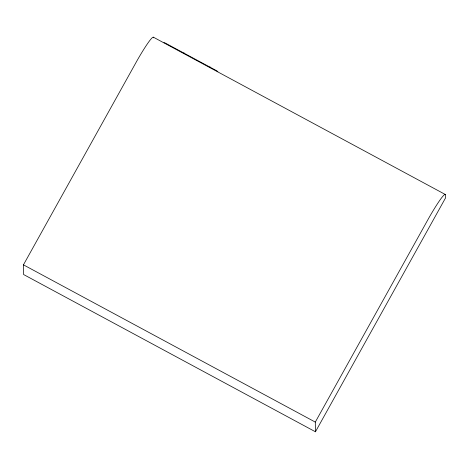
<?xml version="1.0" encoding="UTF-8"?>
<svg xmlns="http://www.w3.org/2000/svg" width="469" height="469" viewBox="0 0 469 469"><rect width="100%" height="100%" fill="white"/><g stroke="black" fill="none" stroke-linecap="round" stroke-linejoin="round"><path stroke-width="0.7" d="M315.449 431.785L315.297 422.094L429.287 217.211A39.718 3.441 -61.7 0 1 445.503 195.069L445.55 197.906L315.449 431.785L23.602 274.529L23.45 264.838L137.44 59.95A39.718 3.441 -61.7 0 1 153.656 37.813M183.596 53.419L183.866 52.938L184.417 53.232L184.153 53.718M209.625 67.442L209.895 66.961L210.446 67.26L210.182 67.741M153.433 37.215L445.28 194.471M23.45 264.838L315.297 422.094M217.862 71.751A2.099 0.322 29.1 0 0 216.016 70.391L165.833 43.353A2.099 0.322 29.1 0 0 163.998 42.726"/></g></svg>
